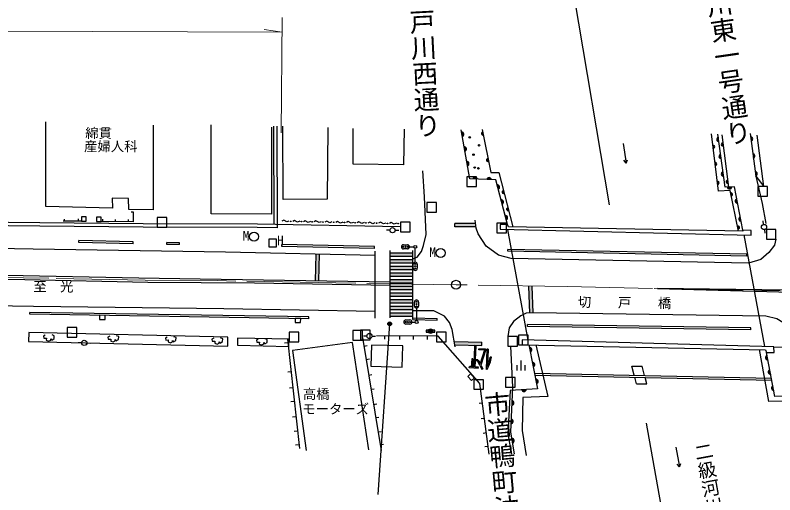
# Model space of a CAD drawing. Units: millimetres at full size, sheet at 1:1000; details may follow other scales. Extents: x 40000 to 680000, y 20000 to 380000.
# Drawn here: x 409203 to 511528, y 267514 to 332168 of the extents above; entities that cross this region are included whole.
import ezdxf
from ezdxf.enums import TextEntityAlignment as Align

# ---------------------------------------------------------------- set-up
doc = ezdxf.new("R2010")
doc.units = ezdxf.units.MM
doc.header["$LTSCALE"] = 1000
doc.linetypes.add('CHAIN', pattern=[18.5, 12, -1.5, 3.5, -1.5])
for name, color, linetype, lineweight in [('M-BGD', 7, 'Continuous', 25), ('M-BGD-EXST', 7, 'Continuous', 25), ('M-BMK', 2, 'CHAIN', 13), ('M-BMK-ROW', 30, 'Continuous', 25), ('M-BMK-SRVR', 3, 'Continuous', 25), ('M-STR-HTXT', 7, 'Continuous', 13), ('M-STR-STR1', 1, 'Continuous', 25), ('M-STR-STRC', 7, 'Continuous', 25)]:
    doc.layers.add(name, color=color, linetype=linetype, lineweight=lineweight)
doc.layers.add('M-BMK-HTXT', color=7, linetype='Continuous')
doc.styles.add('@ＭＳ ゴシック', font='')
doc.styles.add('ＭＳ ゴシック', font='')
doc.styles.get('@ＭＳ ゴシック').set_extended_font_data('@MS Gothic')
doc.styles.get('ＭＳ ゴシック').set_extended_font_data('MS Gothic')

msp = doc.modelspace()

# ---------------------------------------------------------------- hatches: boundary and pattern name
at = {"layer": 'M-BGD'}
for points in [[(469337, 316433), (469443, 315816, 0.84072)], [(472267, 316017), (472189, 316411, 0.4608), (471998, 316169, 0.4608)], [(504004, 315111), (503922, 315732, 0.84072)], [(508246, 315791), (508328, 315171, 0.84072)], [(469679, 314439), (469785, 313822, 0.84072)], [(503173, 314614), (503222, 314215, 0.4608), (503431, 314443, 0.4608)], [(504572, 314541), (504521, 314939, 0.4608), (504313, 314710, 0.4608)], [(504311, 312806), (504229, 313426, 0.84072)], [(508546, 313520), (508629, 312900, 0.84072)], [(470018, 312467), (470124, 311850, 0.84072)], [(472969, 312458), (472892, 312852, 0.4608), (472700, 312610, 0.4608)], [(503457, 312301), (503506, 311902, 0.4608), (503715, 312130, 0.4608)], [(504625, 310448), (504542, 311068, 0.84072)], [(508867, 311098), (508950, 310478, 0.84072)], [(470854, 310088), (471480, 310067, 0.84072)], [(472721, 310027), (473347, 310006, 0.84072)], [(474118, 309302), (474277, 308697, 0.84072)], [(503767, 309773), (503816, 309374, 0.4608), (504025, 309602, 0.4608)], [(505216, 309511), (505165, 309909, 0.4608), (504958, 309680, 0.4608)], [(475086, 308137), (474987, 308527, 0.4608), (474809, 308274, 0.4608)], [(505728, 309016), (505102, 308987, 0.84072)], [(505574, 308194), (505656, 307800, 0.4608), (505845, 308045, 0.4608)], [(474645, 307294), (474803, 306688, 0.84072)], [(506526, 306813), (506406, 307427, 0.84072)], [(475674, 305830), (475575, 306219, 0.4608), (475397, 305966, 0.4608)], [(475197, 305189), (475355, 304584, 0.84072)], [(506999, 304374), (506880, 304989, 0.84072)], [(506505, 303735), (506587, 303341, 0.4608), (506776, 303586, 0.4608)], [(465453, 289575, 0.41421), (465153, 289875, 0.41421), (464853, 289575, 1)], [(478477, 287383), (478596, 286769, 0.84072)], [(510592, 285700), (510473, 286315, 0.84072)], [(478866, 285386), (478986, 284772, 0.84072)], [(510971, 283754), (510852, 284369, 0.84072)], [(479312, 283100), (479432, 282486, 0.84072)], [(478056, 281716), (477431, 281675, 0.84072)], [(511393, 281587), (511274, 282202, 0.84072)], [(476142, 280218), (476115, 279593, 0.84072)], [(476034, 277697), (476008, 277072, 0.84072)], [(476103, 275113), (476210, 274496, 0.84072)]]:
    msp.add_hatch(color=256, dxfattribs=at).paths.add_polyline_path(points)
at = {"layer": 'M-BGD-EXST'}
msp.add_hatch(color=256, dxfattribs=at).paths.add_polyline_path([(459427, 290456, 1), (459866, 290695, 0.41421), (459527, 290795, 0.41421)])
at = {"layer": 'M-STR-STRC'}
for points in [[(471218, 304084), (468418, 304094), (468417, 303644), (471279, 303634)], [(450130, 299944), (449680, 299953), (449621, 296381), (450071, 296374)], [(462772, 300155), (459695, 300155), (459695, 299705), (462772, 299705)], [(462772, 299255), (459695, 299255), (459695, 298805), (462772, 298805)], [(462772, 298355), (459695, 298355), (459695, 297905), (462772, 297905)], [(462772, 297455), (459695, 297455), (459695, 297005), (462772, 297005)], [(462772, 296555), (459695, 296555), (459695, 296105), (462772, 296105)], [(462772, 295655), (459695, 295655), (459695, 295205), (462772, 295205)], [(462772, 294755), (459695, 294755), (459695, 294305), (462772, 294305)], [(478844, 295653), (478393, 295661), (478515, 292018), (478964, 292050)], [(462772, 293855), (459695, 293855), (459695, 293405), (462772, 293405)], [(462772, 292955), (459695, 292955), (459695, 292505), (462772, 292505)], [(462772, 292055), (459695, 292055), (459695, 291605), (462772, 291605)], [(472058, 288099), (468359, 288187), (468440, 287735), (472047, 287649)], [(471234, 287614), (471084, 287620), (470981, 284754), (470796, 284767), (470844, 285857), (470694, 285864), (470647, 284778), (470388, 284797), (470378, 284647), (471590, 284560), (471601, 284709), (471131, 284743), (471161, 285593), (471502, 285578), (471509, 285728), (471167, 285743)], [(471679, 287198), (471679, 287048), (472428, 287048), (471854, 285206), (471671, 285604), (471535, 285542), (472059, 284428), (472194, 284494), (471947, 285003), (472601, 287101), (472530, 287198)], [(472752, 287133), (472646, 284429), (472790, 284397), (473240, 285442), (473346, 286052), (473198, 286077), (473099, 285493), (472812, 284826), (472902, 287127)]]:
    msp.add_hatch(color=256, dxfattribs=at).paths.add_polyline_path(points)

# ---------------------------------------------------------------- linework, layer by layer
at = {"layer": 'M-BGD'}
for p, q in [((444105, 303966), (444061, 317224)), ((444556, 303506), (444511, 317226)), ((504378, 316054), (505282, 308996)), ((491489, 312210), (491675, 312680)), ((424811, 305654), (425111, 305651)), ((418152, 304398), (415677, 304390)), ((415784, 304691), (415799, 304391)), ((417704, 304697), (417705, 304397)), ((420957, 304650), (420954, 304350)), ((422689, 304630), (422685, 304330)), ((424442, 304609), (424439, 304309)), ((510025, 303959), (509957, 304431)), ((459690, 303179), (459213, 303179)), ((460390, 303179), (460868, 303179)), ((510124, 303266), (510191, 302794)), ((417770, 301528), (417776, 301778)), ((425081, 301352), (417770, 301528)), ((425087, 301601), (417776, 301778)), ((425081, 301352), (425087, 301601)), ((429629, 301271), (429633, 301521)), ((431329, 301248), (429629, 301271)), ((431332, 301498), (429633, 301521)), ((431329, 301248), (431332, 301498)), ((445105, 300984), (445110, 301234)), ((457609, 300724), (445105, 300984)), ((457614, 300974), (445110, 301234)), ((457609, 300724), (457614, 300974)), ((475564, 300353), (475569, 300603)), ((507770, 299687), (475564, 300353)), ((507775, 299937), (475569, 300603)), ((507770, 299687), (507775, 299937)), ((411165, 291861), (411169, 292111)), ((448768, 291254), (411165, 291861)), ((448772, 291504), (411169, 292111)), ((448768, 291254), (448772, 291504)), ((462765, 291135), (462772, 291385)), ((462765, 291135), (466058, 291041)), ((462772, 291385), (466065, 291291)), ((466058, 291041), (466065, 291291)), ((478228, 290224), (478232, 290474)), ((508307, 289774), (478228, 290224)), ((508311, 290024), (478232, 290474)), ((508307, 289774), (508311, 290024)), ((455980, 288728), (458480, 273510)), ((456579, 288920), (456101, 288920)), ((457279, 288920), (457756, 288920)), ((458975, 288479), (458978, 288929)), ((461020, 288465), (461023, 288915)), ((462863, 288453), (462866, 288903)), ((464759, 288440), (464763, 288890)), ((418159, 288004), (417682, 288016)), ((418859, 287988), (419336, 287976)), ((445493, 287998), (445940, 288046)), ((445893, 288484), (447485, 273749)), ((456624, 287584), (456180, 287511)), ((456921, 285777), (456477, 285704)), ((477372, 284274), (477372, 285602)), ((476838, 284274), (476838, 284971)), ((477905, 284274), (477905, 284971)), ((492271, 284841), (493654, 284841)), ((492599, 283628), (492271, 284841)), ((493991, 283600), (493654, 284841)), ((445917, 284073), (446364, 284121)), ((457265, 283683), (456821, 283610)), ((479155, 283907), (511070, 283246)), ((479205, 283649), (511121, 282987)), ((492907, 282491), (492669, 283370)), ((492907, 282491), (494291, 282491)), ((494291, 282491), (494061, 283341)), ((446147, 281946), (446594, 281994)), ((457578, 281775), (457134, 281702)), ((446347, 280091), (446795, 280139)), ((457915, 279726), (457471, 279653)), ((471693, 279857), (472138, 279918)), ((446570, 278032), (447017, 278080)), ((458207, 277944), (457763, 277871)), ((471971, 277795), (472417, 277855)), ((446778, 276104), (447225, 276153)), ((458522, 276025), (458078, 275952)), ((472236, 275834), (472682, 275895)), ((446980, 274232), (447428, 274280)), ((458809, 274280), (458365, 274207)), ((472482, 274017), (472928, 274077)), ((498704, 271267), (498873, 271743))]:
    msp.add_line(p, q, dxfattribs=at)
for points in [[(427778, 317329), (427785, 305908), (424529, 305985), (424465, 307446), (422277, 307509), (422302, 306163), (413315, 306387), (413340, 317782)], [(443714, 317068), (443739, 305353), (435610, 305386), (435606, 317386)], [(451335, 317020), (451245, 307345), (445305, 307315), (445245, 317205)], [(461619, 316809), (461523, 311988), (454724, 312103), (454744, 316904)], [(475526, 303932), (473939, 309987), (470425, 310102), (469285, 316733)], [(472123, 316750), (473262, 310978), (474367, 310961), (476233, 303634)], [(508192, 316197), (508950, 310478), (509827, 306774), (510336, 304072)], [(506649, 303044), (505503, 308536), (503933, 308426), (502981, 316175)], [(507226, 303208), (506094, 309033), (504820, 308974), (503869, 316133)], [(508950, 310478), (510056, 309059), (509158, 315991)], [(491094, 314876), (491489, 312210), (491175, 312606)], [(461097, 303616), (441826, 304013), (426425, 304059), (412529, 304185), (399828, 304291), (388967, 304512), (379622, 304560), (378478, 304870), (370004, 305053)], [(425111, 305651), (425096, 304301), (420775, 304353)], [(444556, 303506), (441820, 303563), (426422, 303609), (412525, 303735), (399822, 303841), (388961, 304062), (379561, 304110), (378413, 304422), (369994, 304603)], [(446086, 304413), (445788, 304296), (445373, 304520), (445137, 304380)], [(447533, 304383), (447235, 304266), (446821, 304491), (446584, 304350)], [(448981, 304354), (448683, 304236), (448268, 304461), (448032, 304320)], [(450428, 304324), (450130, 304206), (449716, 304431), (449479, 304290)], [(451876, 304294), (451578, 304177), (451163, 304401), (450926, 304260)], [(453323, 304264), (453025, 304147), (452611, 304371), (452374, 304231)], [(454771, 304234), (454473, 304117), (454058, 304341), (453821, 304201)], [(456218, 304204), (455920, 304087), (455506, 304312), (455269, 304171)], [(457666, 304174), (457368, 304057), (456953, 304282), (456716, 304141)], [(459113, 304145), (458815, 304027), (458401, 304252), (458164, 304111)], [(460561, 304115), (460263, 303997), (459848, 304222), (459611, 304081)], [(464886, 289710), (464553, 289710), (464553, 289440), (464886, 289440)], [(465753, 289575), (465753, 289710), (465421, 289710)], [(413259, 289021), (413022, 288885), (413064, 288614), (413420, 288623), (413395, 288360), (413708, 288233), (413988, 288377), (413988, 288555), (414124, 288369), (414437, 288572), (414471, 288962), (414166, 289063)], [(421932, 288903), (421694, 288768), (421737, 288497), (422093, 288505), (422067, 288242), (422381, 288115), (422661, 288259), (422661, 288437), (422797, 288251), (423110, 288454), (423144, 288844), (422839, 288946)], [(429671, 288785), (429434, 288649), (429476, 288378), (429832, 288386), (429807, 288124), (430120, 287997), (430400, 288141), (430400, 288319), (430536, 288132), (430849, 288335), (430883, 288725), (430578, 288827)], [(435943, 288616), (435706, 288481), (435748, 288209), (436104, 288218), (436079, 287955), (436392, 287828), (436672, 287972), (436672, 288150), (436808, 287964), (437121, 288167), (437155, 288557), (436850, 288659)], [(473071, 273015), (471790, 282498), (466173, 288881), (457861, 288936)], [(465421, 289440), (465753, 289440), (465753, 289575)], [(441949, 288502), (441711, 288367), (441754, 288096), (442110, 288104), (442084, 287841), (442398, 287714), (442678, 287858), (442678, 288036), (442814, 287850), (443127, 288053), (443161, 288443), (442856, 288545)], [(456845, 273595), (454637, 288062), (446553, 286981), (448420, 273482)], [(478409, 287731), (479564, 281813), (475871, 281575), (475564, 275694), (476058, 273008)], [(476461, 273055), (475960, 275938), (476219, 282035), (475977, 287547)], [(479334, 287712), (480956, 280747), (477603, 280644), (477498, 276179), (478016, 272813)], [(512808, 280158), (510729, 280109), (509454, 287091)], [(511406, 287473), (513450, 287418), (515425, 280898), (511551, 280778), (510396, 286710)], [(498217, 273918), (498704, 271267), (498376, 271652)]]:
    msp.add_lwpolyline(points, dxfattribs=at)
for points in [[(470041, 309093), (471341, 309093), (471341, 310393), (470041, 310393)], [(509239, 307759), (510539, 307759), (510539, 309059), (509239, 309059)], [(464665, 305614), (465965, 305614), (465965, 306914), (464665, 306914)], [(418152, 304398), (418752, 304398), (418752, 304998), (418152, 304998)], [(420175, 304353), (420775, 304353), (420775, 304953), (420175, 304953)], [(428326, 303583), (429626, 303583), (429626, 304883), (428326, 304883)], [(461097, 302966), (462397, 302966), (462397, 304266), (461097, 304266)], [(474073, 302840), (475373, 302840), (475373, 304140), (474073, 304140)], [(510388, 301991), (511688, 301991), (511688, 303291), (510388, 303291)], [(421315, 291697), (420568, 291709), (420559, 291157), (421306, 291145)], [(447660, 291272), (446913, 291284), (446904, 290732), (447651, 290720)], [(416204, 288784), (417504, 288784), (417504, 290084), (416204, 290084)], [(454680, 288360), (455980, 288360), (455980, 289660), (454680, 289660)], [(455704, 288406), (457004, 288406), (457004, 289706), (455704, 289706)], [(411000, 288174), (437829, 287539), (437858, 288763), (411029, 289397)], [(439137, 287691), (446068, 287527), (446091, 288480), (439159, 288644)], [(446091, 288132), (447391, 288132), (447391, 289432), (446091, 289432)], [(465949, 288133), (467249, 288133), (467249, 289433), (465949, 289433)], [(475577, 287547), (476877, 287547), (476877, 288847), (475577, 288847)], [(477004, 287750), (478304, 287750), (478304, 289050), (477004, 289050)], [(457126, 284841), (461347, 284741), (461414, 287587), (457193, 287686)], [(471096, 283287), (470602, 283848), (470188, 283483), (470681, 282922)], [(470992, 281735), (472292, 281735), (472292, 283035), (470992, 283035)], [(475249, 282035), (476549, 282035), (476549, 283335), (475249, 283335)]]:
    msp.add_lwpolyline(points, close=True, dxfattribs=at)
for centre, radius in [((470432, 315697), 100), ((471692, 314624), 100), ((470941, 313368), 100), ((471105, 311631), 100), ((471608, 311518), 100), ((446316, 304370), 50), ((447764, 304341), 50), ((449211, 304311), 50), ((450659, 304281), 50), ((452106, 304251), 50), ((453554, 304221), 50), ((455001, 304191), 50), ((456449, 304161), 50), ((457896, 304132), 50), ((459344, 304102), 50), ((460791, 304072), 50), ((510074, 303613), 350), ((460040, 303179), 350), ((465153, 289575), 300), ((456929, 288920), 350), ((418509, 287996), 350)]:
    msp.add_circle(centre, radius, dxfattribs=at)
for centre, radius, start, end in [((469336, 316115), 318, 289.64195, 89.85969), ((472197, 316208), 203, 92.20125, 290.12464), ((504017, 315429), 318, 107.46627, 267.684), ((508233, 315474), 318, 287.43918, 87.65691), ((469679, 314122), 318, 289.64195, 89.85969), ((503229, 314418), 203, 268.0386, 105.96199), ((504515, 314736), 203, 88.33695, 286.26033), ((504324, 313123), 318, 107.46627, 267.684), ((508533, 313203), 318, 287.43918, 87.65691), ((470018, 312150), 318, 289.64195, 89.85969), ((472900, 312649), 203, 92.20125, 290.12464), ((503513, 312105), 203, 268.0386, 105.96199), ((504637, 310765), 318, 107.46627, 267.684), ((508854, 310781), 318, 287.43918, 87.65691), ((471165, 310023), 318, 8.01108, 168.22881), ((473032, 309962), 318, 8.01108, 168.22881), ((474145, 308986), 318, 294.5848, 94.80253), ((503823, 309577), 203, 268.0386, 105.96199), ((505159, 309706), 203, 88.33695, 286.26033), ((475006, 308324), 203, 95.32777, 293.25115), ((505412, 309056), 318, 192.53058, 352.74831), ((505646, 308004), 203, 272.82316, 110.74654), ((474671, 306977), 318, 294.5848, 94.80253), ((506520, 307130), 318, 110.88252, 271.10025), ((475594, 306017), 203, 95.32777, 293.25115), ((475223, 304873), 318, 294.5848, 94.80253), ((506993, 304692), 318, 110.88252, 271.10025), ((506577, 303544), 203, 272.82316, 110.74654), ((478483, 287066), 318, 290.93384, 91.15157), ((510586, 286018), 318, 110.91148, 271.12921), ((478873, 285068), 318, 290.93384, 91.15157), ((510965, 284072), 318, 110.91148, 271.12921), ((479319, 282783), 318, 290.93384, 91.15157), ((477740, 281750), 318, 193.57815, 353.79588), ((511387, 281905), 318, 110.91148, 271.12921), ((476074, 279908), 318, 277.45564, 77.67338), ((475967, 277387), 318, 277.45564, 77.67338), ((476103, 274795), 318, 289.75393, 89.97166)]:
    msp.add_arc(centre, radius, start, end, dxfattribs=at)
at = {"layer": 'M-BGD-EXST'}
for p, q in [((444417, 301990), (443367, 301990)), ((443367, 301990), (443367, 300940)), ((444417, 300940), (444417, 301990)), ((443367, 300940), (444417, 300940)), ((459646, 290575), (458034, 267534))]:
    msp.add_line(p, q, dxfattribs=at)
for centre, radius in [((441381, 302320), 600), ((466516, 300117), 600), ((459646, 290575), 250)]:
    msp.add_circle(centre, radius, dxfattribs=at)
at = {"layer": 'M-BMK'}
msp.add_lwpolyline([(568737, 294155), (544257, 294390), (495063, 295323), (483572, 295573), (468585, 295828), (452413, 296078), (436401, 296383), (426714, 296442), (413750, 296699), (393545, 297054), (368354, 297404), (340900, 297911), (310293, 298336), (268083, 298910), (191326, 300116), (168194, 300288), (123704, 300834), (68053, 301392)], dxfattribs=at)
at = {"layer": 'M-BMK-ROW'}
for p, q in [((482872, 344036), (489230, 306585)), ((494204, 277178), (499986, 244460))]:
    msp.add_line(p, q, dxfattribs=at)
at = {"layer": 'M-BMK-SRVR'}
msp.add_circle((468585, 295828), 600, dxfattribs=at)
at = {"layer": 'M-STR-HTXT'}
for p, q in [((445035, 316326), (445185, 331838)), ((370119, 330155), (445166, 329881)), ((445166, 329881), (442736, 330231))]:
    msp.add_line(p, q, dxfattribs=at)
at = {"layer": 'M-STR-STR1'}
for p, q in [((478304, 288363), (475587, 303289)), ((510190, 287506), (507413, 302554)), ((477496, 288384), (477502, 287750))]:
    msp.add_line(p, q, dxfattribs=at)
for points in [[(474531, 303314), (508356, 302532), (508321, 303161), (507226, 303208), (507203, 303033), (475673, 303644), (475526, 303932), (474527, 303945), (474513, 303314)], [(477502, 287750), (510296, 287073), (510396, 286710), (511451, 286719), (511406, 287473), (477496, 288384)]]:
    msp.add_lwpolyline(points, dxfattribs=at)
at = {"layer": 'M-STR-STRC'}
for p, q in [((468417, 303644), (468418, 304094)), ((471218, 304084), (468418, 304094)), ((471279, 303634), (468417, 303644)), ((461494, 301217), (462044, 301217)), ((462319, 300942), (462891, 300942)), ((449680, 299951), (449621, 296381)), ((450130, 299944), (450071, 296374)), ((457695, 291308), (457695, 300371)), ((459695, 291385), (459695, 300448)), ((459695, 300155), (462772, 300155)), ((462044, 300667), (461494, 300667)), ((462772, 291385), (462772, 300448)), ((463091, 298870), (463091, 300742)), ((459695, 299705), (462772, 299705)), ((459695, 299255), (462772, 299255)), ((459695, 298805), (462772, 298805)), ((459695, 298355), (462772, 298355)), ((459695, 297905), (462772, 297905)), ((462816, 298045), (462816, 298595)), ((463366, 298595), (463366, 298045)), ((459695, 297455), (462772, 297455)), ((459695, 297005), (462772, 297005)), ((459695, 296555), (462772, 296555)), ((459695, 296105), (462772, 296105)), ((459695, 295655), (462772, 295655)), ((459695, 295205), (462772, 295205)), ((459695, 294755), (462772, 294755)), ((478515, 292018), (478393, 295661)), ((478964, 292050), (478844, 295653)), ((459695, 294305), (462772, 294305)), ((459695, 293855), (462772, 293855)), ((459695, 293405), (462772, 293405)), ((459695, 292955), (462772, 292955)), ((462990, 292953), (462990, 293503)), ((463265, 292678), (463265, 291008)), ((463540, 293503), (463540, 292953)), ((459695, 292505), (462772, 292505)), ((459695, 292055), (462772, 292055)), ((459695, 291605), (462772, 291605)), ((461830, 291083), (462380, 291083)), ((462655, 290808), (463065, 290808)), ((462380, 290533), (461830, 290533)), ((468359, 288187), (472058, 288099)), ((468440, 287735), (472047, 287649)), ((471084, 287620), (470981, 284754)), ((471234, 287614), (471084, 287620)), ((471234, 287614), (471167, 285743)), ((472047, 287649), (472058, 288099)), ((471679, 287048), (471679, 287198)), ((471679, 287198), (472530, 287198)), ((472428, 287048), (471679, 287048)), ((472428, 287048), (471854, 285206)), ((472601, 287101), (471947, 285003)), ((472601, 287101), (472530, 287198)), ((472752, 287133), (472646, 284429)), ((472902, 287127), (472752, 287133)), ((472902, 287127), (472812, 284826)), ((470694, 285864), (470647, 284778)), ((470844, 285857), (470694, 285864)), ((470844, 285857), (470796, 284767)), ((471161, 285593), (471131, 284743)), ((471502, 285578), (471161, 285593)), ((471509, 285728), (471167, 285743)), ((471502, 285578), (471509, 285728)), ((471671, 285604), (471535, 285542)), ((471799, 284965), (471535, 285542)), ((471671, 285604), (471854, 285206)), ((473102, 285501), (472812, 284826)), ((473097, 285484), (473198, 286077)), ((473346, 286052), (473198, 286077)), ((473245, 285459), (473346, 286052)), ((470378, 284647), (470388, 284797)), ((471590, 284560), (470378, 284647)), ((470647, 284778), (470388, 284797)), ((470981, 284754), (470796, 284767)), ((471601, 284709), (471131, 284743)), ((471590, 284560), (471601, 284709)), ((471799, 284964), (472059, 284428)), ((471947, 285003), (472194, 284494)), ((472194, 284494), (472059, 284428)), ((472790, 284397), (473240, 285442)), ((472790, 284397), (472646, 284429))]:
    msp.add_line(p, q, dxfattribs=at)
for points in [[(462772, 299309), (463355, 299568), (463929, 300291), (464223, 301116), (464581, 302613), (464324, 307684), (464099, 311192)], [(511688, 301991), (511503, 301172), (510733, 300158), (509634, 299219), (507987, 298755), (476008, 299356), (474287, 299838), (472652, 301037), (471581, 302711), (471300, 303480), (471154, 304549)], [(457695, 299785), (437554, 300208), (411616, 300631), (393923, 300931), (364803, 301439), (343564, 301989), (319271, 302501), (305176, 302825), (284482, 303029)], [(284482, 299742), (310458, 299486), (320869, 299012), (331443, 298682), (351369, 298112), (364302, 297647), (371730, 297636), (380297, 297462), (392040, 297385), (408046, 297116), (425857, 296776), (434111, 296639), (459695, 296214)], [(459695, 295736), (441456, 296036), (427086, 296131), (410501, 296478), (393648, 296772), (381965, 296871), (366708, 297124), (359772, 297115), (345819, 296898), (330019, 296686), (317929, 297096), (307477, 298637), (302336, 299566)], [(495746, 295310), (525161, 294538), (568731, 293722)], [(568739, 294301), (550602, 294591), (536275, 294811), (523854, 294970), (509762, 295156), (495746, 295310)], [(284482, 293805), (340368, 293816), (374681, 293520), (411676, 292963), (437292, 292649), (457695, 292273)], [(468492, 287447), (468069, 289806), (467726, 290727), (467038, 291588), (465610, 292332), (462772, 292322)], [(514211, 287909), (513858, 289201), (513378, 289982), (512618, 290729), (511792, 291231), (510340, 291577), (478964, 292050), (478040, 291984), (477301, 291661), (476306, 290855), (475754, 290009), (475577, 288847)]]:
    msp.add_lwpolyline(points, dxfattribs=at)
for centre, radius in [((461461, 300939), 75), ((461771, 300939), 75), ((462081, 300939), 75), ((463091, 300942), 200), ((463089, 298628), 75), ((463089, 298318), 75), ((463089, 298008), 75), ((463262, 293536), 75), ((463262, 293226), 75), ((463262, 292916), 75), ((461797, 290805), 75), ((462107, 290805), 75), ((462417, 290805), 75), ((463265, 290808), 200)]:
    msp.add_circle(centre, radius, dxfattribs=at)
for centre, start, end in [((461494, 300942), 90, 180), ((461494, 300942), 180, 270), ((462044, 300942), 0, 90), ((462044, 300942), 270, 0), ((463091, 298595), 90, 180), ((463091, 298595), 0, 90), ((463091, 298045), 180, 270), ((463091, 298045), 270, 0), ((463265, 293503), 90, 180), ((463265, 293503), 0, 90), ((463265, 292953), 180, 270), ((463265, 292953), 270, 0), ((461830, 290808), 90, 180), ((461830, 290808), 180, 270), ((462380, 290808), 0, 90), ((462380, 290808), 270, 0)]:
    msp.add_arc(centre, 275, start, end, dxfattribs=at)

# ---------------------------------------------------------------- texts
at = {"layer": 'M-BGD-EXST', "style": 'ＭＳ ゴシック'}
for s, p in [('M', (439859, 301379)), ('H', (444482, 300741)), ('M', (464994, 299175))]:
    msp.add_text(s, height=1320, dxfattribs=at).set_placement(p, align=Align.BOTTOM_LEFT)
at = {"layer": 'M-BMK-HTXT'}
for s, height, rotation, style, p in [('市道切戸川東一号通り', 2566, 278.233, '@ＭＳ ゴシック', (499758, 348938)), ('市道切戸川西通り', 2566, 272.931, '@ＭＳ ゴシック', (461344, 343436)), ('切    戸    橋', 1320, 359.136, 'ＭＳ ゴシック', (484990, 292467)), ('市道鴨町沖通り', 2566, 275.06, '@ＭＳ ゴシック', (471951, 281296)), ('二級河川切戸川', 1833, 280.491, '@ＭＳ ゴシック', (500258, 274314))]:
    msp.add_text(s, height=height, rotation=rotation, dxfattribs=dict(at, style=style)).set_placement(p, align=Align.BOTTOM_LEFT)
at = {"layer": 'M-BMK-HTXT', "style": 'ＭＳ ゴシック'}
for s, p in [('綿貫', (418642, 315215)), ('産婦人科', (418485, 313418)), ('至  光', (411650, 294528)), ('高橋', (447955, 280047)), ('モーターズ', (447874, 278029))]:
    msp.add_text(s, height=1320, dxfattribs=at).set_placement(p, align=Align.BOTTOM_LEFT)

doc.saveas('drawing.dxf')
